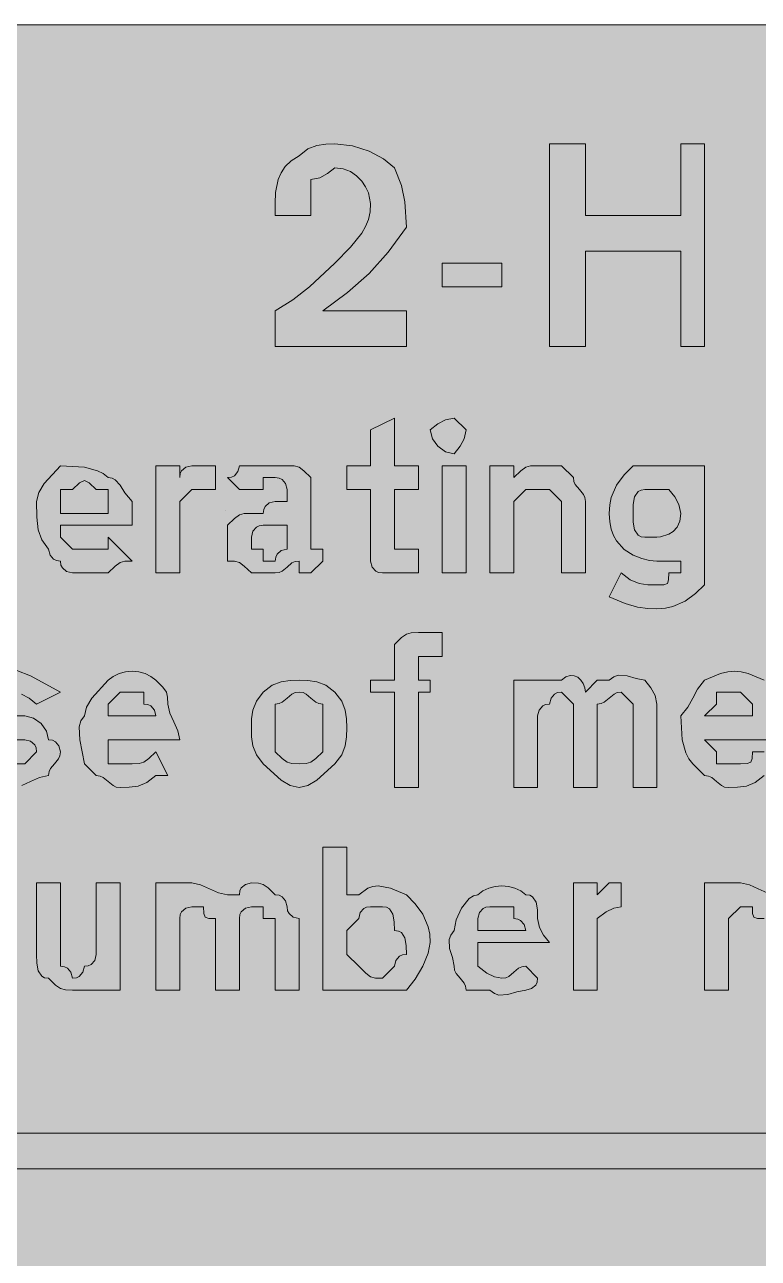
# Model space of a CAD drawing. Header units: metres. Extents: x 10 to 558, y 12 to 260.
# Drawn here: x 141.8 to 215.6, y 135.7 to 259.9 of the extents above; entities that cross this region are included whole.
import ezdxf

# ---------------------------------------------------------------- set-up
doc = ezdxf.new("R2010")
doc.units = ezdxf.units.M
for name, color, linetype, true_color in [('FILL_BLUE_0000FF', 7, 'Continuous', 0x0000ff), ('FILL_WHITE_FFFFFF', 7, 'Continuous', 0xffffff), ('STROKE_WHITE_FFFFFF', 7, 'Continuous', 0xffffff)]:
    doc.layers.add(name, color=color, linetype=linetype, true_color=true_color)

msp = doc.modelspace()

# ---------------------------------------------------------------- hatches: boundary and pattern name
at = {"layer": 'FILL_BLUE_0000FF', "true_color": 0x0000ff}
h = msp.add_hatch(color=7, dxfattribs=at)
h.dxf.hatch_style = 1
h.paths.add_polyline_path([(551.8, 259.87), (552.54, 259.71), (553.8, 259.17), (554.83, 258.4), (555.75, 257.52), (556.54, 257.02), (557.14, 256.43), (557.56, 255.79), (557.85, 255.12), (558.11, 253.81), (558.15, 252.72), (558.15, 18.72), (558.15, 16.32), (555.75, 13.92), (554.83, 13.04), (553.8, 12.27), (552.54, 11.73), (551.8, 11.57), (550.95, 11.52), (16.95, 11.52), (16.05, 11.54), (15.15, 11.67), (14.25, 12.03), (13.35, 12.72), (12.6, 12.87), (11.83, 13.23), (10.95, 13.92), (10.55, 14.42), (10.26, 15.01), (9.9, 16.32), (9.75, 18.72), (9.75, 252.72), (9.75, 255.12), (9.94, 256), (10.35, 256.77), (10.95, 257.52), (11.83, 258.23), (12.6, 258.72), (13.14, 259.21), (13.3, 259.52), (13.35, 259.92), (16.95, 259.92), (550.95, 259.92), (551.8, 259.87)])
at = {"layer": 'FILL_WHITE_FFFFFF', "true_color": 0xffffff}
h = msp.add_hatch(color=7, dxfattribs=at)
h.dxf.hatch_style = 1
h.paths.add_polyline_path([(166.95, 240.72), (166.95, 241.92), (166.99, 243.01), (167.25, 244.32), (167.54, 244.99), (167.96, 245.63), (168.56, 246.22), (169.35, 246.72), (170.25, 247.41), (171.15, 247.77), (172.05, 247.9), (172.95, 247.92), (174.73, 247.71), (176.4, 247.17), (177.84, 246.4), (178.95, 245.52), (179.64, 243.74), (180, 242.07), (180.15, 239.52), (178.33, 237.03), (176.4, 234.87), (174.24, 232.94), (171.75, 231.12), (180.15, 231.12), (180.15, 227.52), (166.95, 227.52), (166.95, 231.12), (168.73, 232.21), (170.4, 233.52), (172.95, 235.92), (174.52, 237.53), (175.65, 238.92), (176.04, 239.6), (176.32, 240.31), (176.49, 241.07), (176.55, 241.92), (176.32, 242.99), (176.04, 243.59), (175.65, 244.17), (175.14, 244.7), (174.52, 245.13), (173.79, 245.41), (172.95, 245.52), (172.2, 244.92), (171.43, 244.51), (170.55, 244.32), (170.55, 243.12), (170.55, 241.92), (170.55, 240.72), (166.95, 240.72)])
h = msp.add_hatch(color=7, dxfattribs=at)
h.dxf.hatch_style = 1
h.paths.add_polyline_path([(207.75, 237.12), (198.15, 237.12), (198.15, 227.52), (194.55, 227.52), (194.55, 247.92), (198.15, 247.92), (198.15, 240.72), (207.75, 240.72), (207.75, 247.92), (210.15, 247.92), (210.15, 227.52), (207.75, 227.52), (207.75, 237.12)])
h = msp.add_hatch(color=7, dxfattribs=at)
h.dxf.hatch_style = 1
h.paths.add_polyline_path([(183.75, 235.92), (189.75, 235.92), (189.75, 233.52), (183.75, 233.52), (183.75, 235.92)])
h = msp.add_hatch(color=7, dxfattribs=at)
h.dxf.hatch_style = 1
h.paths.add_polyline_path([(180.15, 207.12), (181.35, 207.12), (181.35, 204.72), (177.75, 204.72), (177.35, 204.77), (177.06, 204.91), (176.7, 205.32), (176.55, 205.92), (176.55, 207.12), (176.55, 213.12), (174.15, 213.12), (174.15, 215.52), (176.55, 215.52), (176.55, 219.12), (178.95, 220.32), (178.95, 215.52), (181.35, 215.52), (181.35, 213.12), (178.95, 213.12), (178.95, 207.12), (180.15, 207.12)])
h = msp.add_hatch(color=7, dxfattribs=at)
h.dxf.hatch_style = 1
h.paths.add_polyline_path([(185.96, 218.24), (185.55, 217.47), (184.95, 216.72), (184.07, 216.93), (183.3, 217.47), (182.76, 218.24), (182.55, 219.12), (183.3, 219.72), (184.07, 220.13), (184.95, 220.32), (186.15, 219.12), (185.96, 218.24)])
h = msp.add_hatch(color=7, dxfattribs=at)
h.dxf.hatch_style = 1
h.paths.add_polyline_path([(145.54, 205.23), (145.4, 205.52), (145.35, 205.92), (144.95, 205.97), (144.66, 206.11), (144.3, 206.52), (144.15, 207.12), (143.46, 208.04), (143.1, 209.07), (142.97, 210.33), (142.95, 211.92), (143.16, 212.82), (143.7, 213.72), (145.35, 215.52), (147.75, 215.37), (149.06, 215.01), (149.65, 214.72), (150.15, 214.32), (150.55, 214.27), (150.86, 214.11), (151.35, 213.57), (151.84, 212.8), (152.55, 211.92), (152.55, 209.52), (145.35, 209.52), (145.35, 208.32), (146.55, 207.12), (148.95, 207.12), (150.15, 207.12), (150.15, 208.32), (152.55, 205.92), (151.84, 205.9), (151.35, 205.77), (150.86, 205.41), (150.15, 204.72), (146.55, 204.72), (145.95, 204.87), (145.54, 205.23)])
h.paths.add_polyline_path([(150.15, 213.12), (148.95, 213.12), (148.24, 213.79), (147.75, 214.02), (147.26, 213.79), (146.55, 213.12), (145.35, 213.12), (145.35, 210.72), (150.15, 210.72), (150.15, 213.12)], flags=16)
h = msp.add_hatch(color=7, dxfattribs=at)
h.dxf.hatch_style = 1
h.paths.add_polyline_path([(157.4, 214.72), (157.54, 215.01), (157.95, 215.37), (158.55, 215.52), (160.95, 215.52), (160.95, 213.12), (158.55, 213.12), (157.35, 211.92), (157.35, 210.72), (157.35, 204.72), (154.95, 204.72), (154.95, 215.52), (157.35, 215.52), (157.35, 214.32), (157.4, 214.72)])
h = msp.add_hatch(color=7, dxfattribs=at)
h.dxf.hatch_style = 1
h.paths.add_polyline_path([(162.84, 214.51), (163.2, 214.92), (163.35, 215.52), (164.55, 215.52), (165.75, 215.52), (168.15, 215.52), (168.86, 215.5), (169.35, 215.37), (169.84, 215.01), (170.55, 214.32), (170.55, 213.12), (170.55, 210.72), (170.55, 207.12), (171.75, 207.12), (171.75, 205.92), (170.55, 204.72), (169.35, 204.72), (169.35, 205.92), (168.95, 205.87), (168.64, 205.73), (168.15, 205.32), (167.66, 204.91), (167.35, 204.77), (166.95, 204.72), (165.75, 204.72), (164.55, 204.72), (163.84, 205.41), (163.35, 205.77), (162.86, 205.9), (162.15, 205.92), (162.15, 208.32), (162.15, 209.52), (162.86, 210.21), (163.35, 210.57), (163.84, 210.7), (164.55, 210.72), (165.75, 210.72), (165.8, 211.12), (165.94, 211.41), (166.35, 211.77), (166.95, 211.92), (168.15, 211.92), (168.15, 213.12), (168, 213.72), (167.64, 214.13), (167.35, 214.27), (166.95, 214.32), (165.75, 214.32), (165.75, 213.12), (164.55, 213.12), (163.35, 213.12), (162.15, 214.32), (162.55, 214.37), (162.84, 214.51)])
h.paths.add_polyline_path([(167, 206.32), (167.14, 206.61), (167.55, 206.97), (168.15, 207.12), (168.15, 208.32), (168.15, 209.52), (166.95, 209.52), (165.75, 209.52), (165.35, 209.47), (165.06, 209.33), (164.7, 208.92), (164.55, 208.32), (164.55, 207.12), (165.75, 207.12), (165.75, 205.92), (166.95, 205.92), (167, 206.32)], flags=16)
h = msp.add_hatch(color=7, dxfattribs=at)
h.dxf.hatch_style = 1
h.paths.add_polyline_path([(183.75, 204.72), (183.75, 215.52), (186.15, 215.52), (186.15, 204.72), (183.75, 204.72)])
h = msp.add_hatch(color=7, dxfattribs=at)
h.dxf.hatch_style = 1
h.paths.add_polyline_path([(192.15, 213.12), (190.95, 211.92), (190.95, 204.72), (188.55, 204.72), (188.55, 215.52), (190.95, 215.52), (190.95, 214.32), (191.66, 215.01), (192.15, 215.37), (192.64, 215.5), (193.35, 215.52), (195.75, 215.52), (196.95, 214.32), (197, 213.92), (197.14, 213.61), (197.55, 213.12), (197.96, 212.63), (198.1, 212.32), (198.15, 211.92), (198.15, 204.72), (195.75, 204.72), (195.75, 211.92), (194.55, 213.12), (193.35, 213.12), (192.15, 213.12)])
h = msp.add_hatch(color=7, dxfattribs=at)
h.dxf.hatch_style = 1
h.paths.add_polyline_path([(210.15, 204.72), (210.15, 203.52), (209.23, 202.64), (208.2, 201.87), (206.94, 201.33), (206.2, 201.17), (205.35, 201.12), (204.43, 201.14), (203.4, 201.27), (202.14, 201.63), (200.55, 202.32), (201.75, 204.72), (202.65, 204.03), (203.55, 203.67), (204.45, 203.54), (205.35, 203.52), (206.04, 203.54), (206.4, 203.67), (206.53, 204.03), (206.55, 204.72), (207.75, 204.72), (207.75, 205.92), (206.55, 205.92), (205.35, 205.92), (204.6, 205.99), (203.83, 206.17), (202.95, 206.52), (202.07, 207.09), (201.3, 207.94), (200.99, 208.49), (200.76, 209.14), (200.6, 209.88), (200.55, 210.72), (200.6, 211.57), (200.76, 212.31), (201.3, 213.57), (202.07, 214.6), (202.95, 215.52), (204.15, 215.52), (205.35, 215.52), (206.55, 215.52), (207.75, 215.52), (210.15, 215.52), (210.15, 204.72)])
h.paths.add_polyline_path([(203.75, 213.07), (203.46, 212.91), (203.1, 212.37), (202.97, 211.6), (202.95, 210.72), (202.97, 209.84), (203.1, 209.07), (203.46, 208.53), (203.75, 208.37), (204.15, 208.32), (205.35, 208.32), (205.72, 208.36), (206.55, 208.62), (206.99, 208.91), (207.38, 209.33), (207.65, 209.93), (207.75, 210.72), (207.56, 211.6), (207.15, 212.37), (206.55, 213.12), (205.35, 213.12), (204.15, 213.12), (203.75, 213.07)], flags=16)
h = msp.add_hatch(color=7, dxfattribs=at)
h.dxf.hatch_style = 1
h.paths.add_polyline_path([(181.35, 183.12), (178.95, 183.12), (178.95, 192.72), (176.55, 192.72), (176.55, 193.92), (178.95, 193.92), (178.95, 196.32), (178.95, 197.52), (179.66, 198.21), (180.15, 198.57), (180.64, 198.7), (181.35, 198.72), (182.55, 198.72), (183.75, 198.72), (183.75, 196.32), (182.55, 196.32), (181.35, 196.32), (181.35, 195.12), (181.35, 193.92), (182.55, 193.92), (182.55, 192.72), (181.35, 192.72), (181.35, 183.12)])
h = msp.add_hatch(color=7, dxfattribs=at)
h.dxf.hatch_style = 1
h.paths.add_polyline_path([(140.55, 190.32), (141.75, 190.32), (142.63, 190.11), (143.4, 189.57), (143.94, 188.8), (144.15, 187.92), (144.55, 187.87), (144.84, 187.73), (145.2, 187.32), (145.35, 186.72), (145.3, 186.32), (145.16, 186.01), (144.75, 185.52), (144.34, 185.03), (144.2, 184.72), (144.15, 184.32), (143.25, 184.13), (142.35, 183.72), (141.45, 183.31), (140.55, 183.12), (139.46, 183.33), (138.15, 183.87), (136.84, 184.64), (135.75, 185.52), (136.95, 186.72), (137.66, 186.7), (138.15, 186.57), (138.64, 186.21), (139.35, 185.52), (140.55, 185.52), (141.75, 185.52), (142.95, 186.72), (142.9, 187.12), (142.76, 187.41), (142.35, 187.77), (141.75, 187.92), (140.55, 187.92), (139.35, 187.92), (138.47, 188.63), (137.7, 189.12), (137.16, 189.61), (137, 189.92), (136.95, 190.32), (136.95, 191.52), (136.95, 192.72), (136.95, 193.92), (139.35, 193.92), (139.35, 195.12), (140.2, 195.07), (140.96, 194.91), (142.35, 194.37), (145.35, 192.72), (142.95, 191.52), (142.2, 192.12), (141.43, 192.53), (140.55, 192.72), (139.35, 192.72), (139.35, 191.52), (139.35, 190.32), (140.55, 190.32)])
h = msp.add_hatch(color=7, dxfattribs=at)
h.dxf.hatch_style = 1
h.paths.add_polyline_path([(150.64, 183.31), (150.15, 183.72), (149.66, 184.13), (149.35, 184.27), (148.95, 184.32), (147.75, 185.52), (147.3, 187.92), (147.24, 189.23), (147.41, 189.82), (147.75, 190.32), (147.96, 191.22), (148.5, 192.12), (150.15, 193.92), (150.65, 194.31), (151.24, 194.59), (151.88, 194.76), (152.55, 194.82), (153.22, 194.76), (153.86, 194.59), (154.45, 194.31), (154.95, 193.92), (155.64, 193.21), (156, 192.72), (156.13, 192.23), (156.15, 191.52), (156.34, 190.62), (156.75, 189.72), (157.16, 188.82), (157.35, 187.92), (150.15, 187.92), (150.15, 186.72), (150.15, 185.52), (152.55, 185.52), (153.26, 185.54), (153.75, 185.67), (154.24, 186.03), (154.95, 186.72), (156.15, 184.32), (154.95, 184.32), (154.05, 183.63), (153.15, 183.27), (152.25, 183.14), (151.35, 183.12), (150.95, 183.17), (150.64, 183.31)])
h.paths.add_polyline_path([(154.8, 190.92), (154.44, 191.33), (154.15, 191.47), (153.75, 191.52), (153.75, 192.72), (151.35, 192.72), (150.15, 191.52), (150.15, 190.32), (154.95, 190.32), (154.8, 190.92)], flags=16)
h = msp.add_hatch(color=7, dxfattribs=at)
h.dxf.hatch_style = 1
h.paths.add_polyline_path([(164.7, 190.92), (165.06, 191.82), (165.75, 192.72), (166.65, 193.41), (167.55, 193.77), (168.45, 193.9), (169.35, 193.92), (170.25, 193.9), (171.15, 193.77), (172.05, 193.41), (172.95, 192.72), (173.64, 191.82), (174, 190.92), (174.13, 190.02), (174.15, 189.12), (174.13, 188.22), (174, 187.32), (173.64, 186.42), (172.95, 185.52), (171.15, 183.87), (170.25, 183.33), (169.35, 183.12), (168.45, 183.33), (167.55, 183.87), (165.75, 185.52), (165.06, 186.42), (164.7, 187.32), (164.57, 188.22), (164.55, 189.12), (164.57, 190.02), (164.7, 190.92)])
h.paths.add_polyline_path([(168.64, 192.53), (168.15, 192.12), (167.66, 191.71), (167.35, 191.57), (166.95, 191.52), (166.95, 189.12), (166.95, 186.72), (167.66, 186.03), (168.15, 185.67), (168.64, 185.54), (169.35, 185.52), (170.06, 185.54), (170.55, 185.67), (171.04, 186.03), (171.75, 186.72), (171.75, 189.12), (171.75, 191.52), (171.35, 191.57), (171.04, 191.71), (170.55, 192.12), (170.06, 192.53), (169.75, 192.67), (169.35, 192.72), (168.95, 192.67), (168.64, 192.53)], flags=16)
h = msp.add_hatch(color=7, dxfattribs=at)
h.dxf.hatch_style = 1
h.paths.add_polyline_path([(194.55, 193.92), (195.75, 193.92), (196.2, 194.26), (196.63, 194.41), (197.04, 194.38), (197.4, 194.22), (197.71, 193.94), (197.94, 193.58), (198.1, 193.17), (198.15, 192.72), (199.35, 193.92), (200.55, 193.92), (201, 194.26), (201.45, 194.43), (202.35, 194.37), (203.25, 194.09), (204.15, 193.92), (204.75, 193.17), (205.16, 192.4), (205.35, 191.52), (205.35, 183.12), (202.95, 183.12), (202.95, 190.32), (202.95, 191.52), (201.75, 192.72), (201.35, 192.67), (201.04, 192.53), (200.55, 192.12), (200.06, 191.71), (199.75, 191.57), (199.35, 191.52), (199.35, 190.32), (199.35, 183.12), (196.95, 183.12), (196.95, 190.32), (196.95, 191.52), (195.75, 192.72), (195.35, 192.67), (195.06, 192.53), (194.7, 192.12), (194.55, 191.52), (194.15, 191.47), (193.86, 191.33), (193.5, 190.92), (193.35, 190.32), (193.35, 183.12), (190.95, 183.12), (190.95, 193.92), (193.35, 193.92), (194.55, 193.92)])
h = msp.add_hatch(color=7, dxfattribs=at)
h.dxf.hatch_style = 1
h.paths.add_polyline_path([(211.84, 183.31), (211.35, 183.72), (210.86, 184.13), (210.55, 184.27), (210.15, 184.32), (208.95, 185.52), (208.55, 186.02), (208.26, 186.61), (207.9, 187.92), (207.75, 190.32), (208.46, 191.22), (208.95, 192.12), (209.44, 193.02), (210.15, 193.92), (211.76, 194.59), (212.47, 194.76), (213.15, 194.82), (213.83, 194.76), (214.54, 194.59), (216.15, 193.92), (216.2, 193.52), (216.34, 193.21), (216.75, 192.72), (217.16, 192.23), (217.3, 191.92), (217.35, 191.52), (217.35, 187.92), (210.15, 187.92), (211.35, 186.72), (211.35, 185.52), (213.75, 185.52), (214.44, 185.54), (214.8, 185.67), (214.93, 186.03), (214.95, 186.72), (216.15, 186.72), (217.35, 184.32), (216.15, 184.32), (215.25, 183.63), (214.35, 183.27), (213.45, 183.14), (212.55, 183.12), (212.15, 183.17), (211.84, 183.31)])
h.paths.add_polyline_path([(214.95, 191.52), (213.75, 192.72), (211.35, 192.72), (211.35, 191.52), (210.15, 190.32), (214.95, 190.32), (214.95, 191.52)], flags=16)
h = msp.add_hatch(color=7, dxfattribs=at)
h.dxf.hatch_style = 1
h.paths.add_polyline_path([(176.76, 173.16), (177.3, 173.22), (178.56, 172.99), (180.15, 172.32), (181.03, 171.4), (181.8, 170.37), (182.34, 169.11), (182.5, 168.37), (182.55, 167.52), (182.34, 166.43), (181.8, 165.12), (181.03, 163.81), (180.15, 162.72), (177.75, 162.72), (175.35, 162.72), (174.15, 162.72), (171.75, 162.72), (171.75, 177.12), (174.15, 177.12), (174.15, 172.32), (175.35, 172.32), (176.27, 172.99), (176.76, 173.16)])
h.paths.add_polyline_path([(179.1, 165.72), (179.46, 166.13), (179.75, 166.27), (180.15, 166.32), (180.13, 167.2), (180, 167.97), (179.64, 168.51), (179.35, 168.67), (178.95, 168.72), (178.93, 169.6), (178.8, 170.37), (178.44, 170.91), (178.15, 171.07), (177.75, 171.12), (176.55, 171.12), (176.15, 171.07), (175.86, 170.93), (175.5, 170.52), (175.35, 169.92), (174.15, 168.72), (174.15, 166.32), (175.35, 165.12), (176.06, 164.43), (176.55, 164.07), (177.04, 163.94), (177.75, 163.92), (178.95, 165.12), (179.1, 165.72)], flags=16)
h = msp.add_hatch(color=7, dxfattribs=at)
h.dxf.hatch_style = 1
h.paths.add_polyline_path([(145.84, 162.74), (145.35, 162.87), (144.86, 163.23), (144.15, 163.92), (143.75, 163.97), (143.46, 164.13), (143.1, 164.67), (142.97, 165.44), (142.95, 166.32), (142.95, 173.52), (145.35, 173.52), (145.35, 166.32), (145.35, 165.12), (145.75, 165.07), (146.04, 164.93), (146.4, 164.52), (146.55, 163.92), (146.95, 163.97), (147.24, 164.11), (147.6, 164.52), (147.75, 165.12), (148.15, 165.17), (148.44, 165.31), (148.8, 165.72), (148.95, 166.32), (148.95, 173.52), (151.35, 173.52), (151.35, 162.72), (148.95, 162.72), (147.75, 162.72), (146.55, 162.72), (145.84, 162.74)])
h = msp.add_hatch(color=7, dxfattribs=at)
h.dxf.hatch_style = 1
h.paths.add_polyline_path([(159.45, 173.33), (160.35, 172.92), (161.25, 172.51), (162.15, 172.32), (163.35, 172.32), (163.4, 172.72), (163.54, 173.01), (163.95, 173.37), (164.55, 173.52), (165.26, 173.5), (165.75, 173.37), (166.24, 173.01), (166.95, 172.32), (167.35, 172.27), (167.64, 172.13), (168, 171.72), (168.15, 171.12), (168.2, 170.72), (168.34, 170.43), (168.75, 170.07), (169.35, 169.92), (169.35, 162.72), (166.95, 162.72), (166.95, 169.92), (165.75, 169.92), (165.75, 171.12), (164.55, 171.12), (163.95, 170.97), (163.54, 170.61), (163.4, 170.32), (163.35, 169.92), (163.35, 168.72), (163.35, 162.72), (160.95, 162.72), (160.95, 169.92), (160.26, 169.94), (159.9, 170.07), (159.77, 170.43), (159.75, 171.12), (158.55, 171.12), (157.95, 170.97), (157.54, 170.61), (157.4, 170.32), (157.35, 169.92), (157.35, 168.72), (157.35, 162.72), (154.95, 162.72), (154.95, 173.52), (157.35, 173.52), (158.55, 173.52), (159.45, 173.33)])
h = msp.add_hatch(color=7, dxfattribs=at)
h.dxf.hatch_style = 1
h.paths.add_polyline_path([(186.1, 163.12), (185.96, 163.43), (185.55, 163.92), (185.14, 164.41), (185, 164.72), (184.95, 165.12), (184.78, 166.02), (184.5, 166.92), (184.44, 167.82), (184.61, 168.27), (184.95, 168.72), (185.16, 169.79), (185.7, 170.97), (186.47, 171.93), (186.9, 172.21), (187.35, 172.32), (187.85, 172.71), (188.44, 172.99), (189.08, 173.16), (189.75, 173.22), (190.42, 173.16), (191.06, 172.99), (191.65, 172.71), (192.15, 172.32), (192.55, 172.27), (192.84, 172.11), (193.2, 171.57), (193.33, 170.8), (193.35, 169.92), (193.54, 169.04), (193.95, 168.27), (194.55, 167.52), (187.35, 167.52), (187.35, 165.12), (188.23, 164.43), (189, 164.07), (189.75, 163.92), (190.15, 163.97), (190.46, 164.11), (190.95, 164.52), (191.44, 164.93), (191.75, 165.07), (192.15, 165.12), (193.35, 163.92), (193.3, 163.52), (193.16, 163.23), (192.75, 162.87), (192.15, 162.72), (191.25, 162.55), (190.35, 162.27), (189.45, 162.21), (189, 162.38), (188.55, 162.72), (186.15, 162.72), (186.1, 163.12)])
h.paths.add_polyline_path([(192, 169.32), (191.64, 169.73), (191.35, 169.87), (190.95, 169.92), (190.95, 171.12), (188.55, 171.12), (188.15, 171.07), (187.86, 170.93), (187.5, 170.52), (187.35, 169.92), (187.35, 168.72), (192.15, 168.72), (192, 169.32)], flags=16)
h = msp.add_hatch(color=7, dxfattribs=at)
h.dxf.hatch_style = 1
h.paths.add_polyline_path([(200.55, 173.52), (201.75, 173.52), (201.75, 171.12), (201, 170.97), (200.23, 170.61), (199.35, 169.92), (199.35, 168.72), (199.35, 162.72), (196.95, 162.72), (196.95, 173.52), (199.35, 173.52), (199.35, 172.32), (200.55, 173.52)])
h = msp.add_hatch(color=7, dxfattribs=at)
h.dxf.hatch_style = 1
h.paths.add_polyline_path([(214.65, 173.33), (215.55, 172.92), (216.45, 172.51), (217.35, 172.32), (218.55, 172.32), (218.6, 172.72), (218.74, 173.01), (219.15, 173.37), (219.75, 173.52), (220.46, 173.5), (220.95, 173.37), (221.44, 173.01), (222.15, 172.32), (222.55, 172.27), (222.86, 172.13), (223.35, 171.72), (223.84, 171.31), (224.15, 171.17), (224.55, 171.12), (224.55, 169.92), (224.55, 162.72), (222.15, 162.72), (222.15, 169.92), (221.46, 169.94), (221.1, 170.07), (220.97, 170.43), (220.95, 171.12), (219.75, 171.12), (219.15, 170.97), (218.74, 170.61), (218.6, 170.32), (218.55, 169.92), (218.55, 168.72), (218.55, 162.72), (216.15, 162.72), (216.15, 169.92), (215.46, 169.94), (215.1, 170.07), (214.97, 170.43), (214.95, 171.12), (213.75, 171.12), (212.55, 169.92), (212.55, 168.72), (212.55, 162.72), (210.15, 162.72), (210.15, 173.52), (212.55, 173.52), (213.75, 173.52), (214.65, 173.33)])
h = msp.add_hatch(color=7, dxfattribs=at)
h.dxf.hatch_style = 1
h.paths.add_polyline_path([(495.75, 148.32), (490.95, 153.12), (498.15, 153.12), (505.35, 145.92), (498.15, 139.92), (490.95, 139.92), (495.75, 144.72), (62.55, 144.72), (62.55, 148.32), (495.75, 148.32)])

# ---------------------------------------------------------------- linework, layer by layer
at = {"layer": 'FILL_BLUE_0000FF', "lineweight": 0, "true_color": 0x0000ff}
msp.add_lwpolyline([(16.95, 259.92), (550.95, 259.92)], dxfattribs=at)
at = {"layer": 'FILL_WHITE_FFFFFF', "lineweight": 0, "true_color": 0xffffff}
for points in [[(166.95, 240.72), (166.95, 241.92), (166.99, 243.01), (167.25, 244.32), (167.54, 244.99), (167.96, 245.63), (168.56, 246.22), (169.35, 246.72), (170.25, 247.41), (171.15, 247.77), (172.05, 247.9), (172.95, 247.92), (174.73, 247.71), (176.4, 247.17), (177.84, 246.4), (178.95, 245.52), (179.64, 243.74), (180, 242.07), (180.15, 239.52), (178.33, 237.03), (176.4, 234.87), (174.24, 232.94), (171.75, 231.12), (180.15, 231.12), (180.15, 227.52), (166.95, 227.52), (166.95, 231.12), (168.73, 232.21), (170.4, 233.52), (172.95, 235.92), (174.52, 237.53), (175.65, 238.92), (176.04, 239.6), (176.32, 240.31), (176.49, 241.07), (176.55, 241.92), (176.32, 242.99), (176.04, 243.59), (175.65, 244.17), (175.14, 244.7), (174.52, 245.13), (173.79, 245.41), (172.95, 245.52), (172.2, 244.92), (171.43, 244.51), (170.55, 244.32), (170.55, 243.12), (170.55, 241.92), (170.55, 240.72)], [(207.75, 237.12), (198.15, 237.12), (198.15, 227.52), (194.55, 227.52), (194.55, 247.92), (198.15, 247.92), (198.15, 240.72), (207.75, 240.72), (207.75, 247.92), (210.15, 247.92), (210.15, 227.52), (207.75, 227.52)], [(183.75, 235.92), (189.75, 235.92), (189.75, 233.52), (183.75, 233.52)], [(180.15, 207.12), (181.35, 207.12), (181.35, 204.72), (177.75, 204.72), (177.35, 204.77), (177.06, 204.91), (176.7, 205.32), (176.55, 205.92), (176.55, 207.12), (176.55, 213.12), (174.15, 213.12), (174.15, 215.52), (176.55, 215.52), (176.55, 219.12), (178.95, 220.32), (178.95, 215.52), (181.35, 215.52), (181.35, 213.12), (178.95, 213.12), (178.95, 207.12)], [(185.96, 218.24), (185.55, 217.47), (184.95, 216.72), (184.07, 216.93), (183.3, 217.47), (182.76, 218.24), (182.55, 219.12), (183.3, 219.72), (184.07, 220.13), (184.95, 220.32), (186.15, 219.12)], [(145.54, 205.23), (145.4, 205.52), (145.35, 205.92), (144.95, 205.97), (144.66, 206.11), (144.3, 206.52), (144.15, 207.12), (143.46, 208.04), (143.1, 209.07), (142.97, 210.33), (142.95, 211.92), (143.16, 212.82), (143.7, 213.72), (145.35, 215.52), (147.75, 215.37), (149.06, 215.01), (149.65, 214.72), (150.15, 214.32), (150.55, 214.27), (150.86, 214.11), (151.35, 213.57), (151.84, 212.8), (152.55, 211.92), (152.55, 209.52), (145.35, 209.52), (145.35, 208.32), (146.55, 207.12), (148.95, 207.12), (150.15, 207.12), (150.15, 208.32), (152.55, 205.92), (151.84, 205.9), (151.35, 205.77), (150.86, 205.41), (150.15, 204.72), (146.55, 204.72), (145.95, 204.87)], [(157.4, 214.72), (157.54, 215.01), (157.95, 215.37), (158.55, 215.52), (160.95, 215.52), (160.95, 213.12), (158.55, 213.12), (157.35, 211.92), (157.35, 210.72), (157.35, 204.72), (154.95, 204.72), (154.95, 215.52), (157.35, 215.52), (157.35, 214.32)], [(162.84, 214.51), (163.2, 214.92), (163.35, 215.52), (164.55, 215.52), (165.75, 215.52), (168.15, 215.52), (168.86, 215.5), (169.35, 215.37), (169.84, 215.01), (170.55, 214.32), (170.55, 213.12), (170.55, 210.72), (170.55, 207.12), (171.75, 207.12), (171.75, 205.92), (170.55, 204.72), (169.35, 204.72), (169.35, 205.92), (168.95, 205.87), (168.64, 205.73), (168.15, 205.32), (167.66, 204.91), (167.35, 204.77), (166.95, 204.72), (165.75, 204.72), (164.55, 204.72), (163.84, 205.41), (163.35, 205.77), (162.86, 205.9), (162.15, 205.92), (162.15, 208.32), (162.15, 209.52), (162.86, 210.21), (163.35, 210.57), (163.84, 210.7), (164.55, 210.72), (165.75, 210.72), (165.8, 211.12), (165.94, 211.41), (166.35, 211.77), (166.95, 211.92), (168.15, 211.92), (168.15, 213.12), (168, 213.72), (167.64, 214.13), (167.35, 214.27), (166.95, 214.32), (165.75, 214.32), (165.75, 213.12), (164.55, 213.12), (163.35, 213.12), (162.15, 214.32), (162.55, 214.37)], [(183.75, 204.72), (183.75, 215.52), (186.15, 215.52), (186.15, 204.72)], [(192.15, 213.12), (190.95, 211.92), (190.95, 204.72), (188.55, 204.72), (188.55, 215.52), (190.95, 215.52), (190.95, 214.32), (191.66, 215.01), (192.15, 215.37), (192.64, 215.5), (193.35, 215.52), (195.75, 215.52), (196.95, 214.32), (197, 213.92), (197.14, 213.61), (197.55, 213.12), (197.96, 212.63), (198.1, 212.32), (198.15, 211.92), (198.15, 204.72), (195.75, 204.72), (195.75, 211.92), (194.55, 213.12), (193.35, 213.12)], [(210.15, 204.72), (210.15, 203.52), (209.23, 202.64), (208.2, 201.87), (206.94, 201.33), (206.2, 201.17), (205.35, 201.12), (204.43, 201.14), (203.4, 201.27), (202.14, 201.63), (200.55, 202.32), (201.75, 204.72), (202.65, 204.03), (203.55, 203.67), (204.45, 203.54), (205.35, 203.52), (206.04, 203.54), (206.4, 203.67), (206.53, 204.03), (206.55, 204.72), (207.75, 204.72), (207.75, 205.92), (206.55, 205.92), (205.35, 205.92), (204.6, 205.99), (203.83, 206.17), (202.95, 206.52), (202.07, 207.09), (201.3, 207.94), (200.99, 208.49), (200.76, 209.14), (200.6, 209.88), (200.55, 210.72), (200.6, 211.57), (200.76, 212.31), (201.3, 213.57), (202.07, 214.6), (202.95, 215.52), (204.15, 215.52), (205.35, 215.52), (206.55, 215.52), (207.75, 215.52), (210.15, 215.52)], [(150.15, 213.12), (148.95, 213.12), (148.24, 213.79), (147.75, 214.02), (147.26, 213.79), (146.55, 213.12), (145.35, 213.12), (145.35, 210.72), (150.15, 210.72)], [(203.75, 213.07), (203.46, 212.91), (203.1, 212.37), (202.97, 211.6), (202.95, 210.72), (202.97, 209.84), (203.1, 209.07), (203.46, 208.53), (203.75, 208.37), (204.15, 208.32), (205.35, 208.32), (205.72, 208.36), (206.55, 208.62), (206.99, 208.91), (207.38, 209.33), (207.65, 209.93), (207.75, 210.72), (207.56, 211.6), (207.15, 212.37), (206.55, 213.12), (205.35, 213.12), (204.15, 213.12)], [(167, 206.32), (167.14, 206.61), (167.55, 206.97), (168.15, 207.12), (168.15, 208.32), (168.15, 209.52), (166.95, 209.52), (165.75, 209.52), (165.35, 209.47), (165.06, 209.33), (164.7, 208.92), (164.55, 208.32), (164.55, 207.12), (165.75, 207.12), (165.75, 205.92), (166.95, 205.92)], [(181.35, 183.12), (178.95, 183.12), (178.95, 192.72), (176.55, 192.72), (176.55, 193.92), (178.95, 193.92), (178.95, 196.32), (178.95, 197.52), (179.66, 198.21), (180.15, 198.57), (180.64, 198.7), (181.35, 198.72), (182.55, 198.72), (183.75, 198.72), (183.75, 196.32), (182.55, 196.32), (181.35, 196.32), (181.35, 195.12), (181.35, 193.92), (182.55, 193.92), (182.55, 192.72), (181.35, 192.72)], [(150.64, 183.31), (150.15, 183.72), (149.66, 184.13), (149.35, 184.27), (148.95, 184.32), (147.75, 185.52), (147.3, 187.92), (147.24, 189.23), (147.41, 189.82), (147.75, 190.32), (147.96, 191.22), (148.5, 192.12), (150.15, 193.92), (150.65, 194.31), (151.24, 194.59), (151.88, 194.76), (152.55, 194.82), (153.22, 194.76), (153.86, 194.59), (154.45, 194.31), (154.95, 193.92), (155.64, 193.21), (156, 192.72), (156.13, 192.23), (156.15, 191.52), (156.34, 190.62), (156.75, 189.72), (157.16, 188.82), (157.35, 187.92), (150.15, 187.92), (150.15, 186.72), (150.15, 185.52), (152.55, 185.52), (153.26, 185.54), (153.75, 185.67), (154.24, 186.03), (154.95, 186.72), (156.15, 184.32), (154.95, 184.32), (154.05, 183.63), (153.15, 183.27), (152.25, 183.14), (151.35, 183.12), (150.95, 183.17)], [(164.7, 190.92), (165.06, 191.82), (165.75, 192.72), (166.65, 193.41), (167.55, 193.77), (168.45, 193.9), (169.35, 193.92), (170.25, 193.9), (171.15, 193.77), (172.05, 193.41), (172.95, 192.72), (173.64, 191.82), (174, 190.92), (174.13, 190.02), (174.15, 189.12), (174.13, 188.22), (174, 187.32), (173.64, 186.42), (172.95, 185.52), (171.15, 183.87), (170.25, 183.33), (169.35, 183.12), (168.45, 183.33), (167.55, 183.87), (165.75, 185.52), (165.06, 186.42), (164.7, 187.32), (164.57, 188.22), (164.55, 189.12), (164.57, 190.02)], [(194.55, 193.92), (195.75, 193.92), (196.2, 194.26), (196.63, 194.41), (197.04, 194.38), (197.4, 194.22), (197.71, 193.94), (197.94, 193.58), (198.1, 193.17), (198.15, 192.72), (199.35, 193.92), (200.55, 193.92), (201, 194.26), (201.45, 194.43), (202.35, 194.37), (203.25, 194.09), (204.15, 193.92), (204.75, 193.17), (205.16, 192.4), (205.35, 191.52), (205.35, 183.12), (202.95, 183.12), (202.95, 190.32), (202.95, 191.52), (201.75, 192.72), (201.35, 192.67), (201.04, 192.53), (200.55, 192.12), (200.06, 191.71), (199.75, 191.57), (199.35, 191.52), (199.35, 190.32), (199.35, 183.12), (196.95, 183.12), (196.95, 190.32), (196.95, 191.52), (195.75, 192.72), (195.35, 192.67), (195.06, 192.53), (194.7, 192.12), (194.55, 191.52), (194.15, 191.47), (193.86, 191.33), (193.5, 190.92), (193.35, 190.32), (193.35, 183.12), (190.95, 183.12), (190.95, 193.92), (193.35, 193.92)], [(154.8, 190.92), (154.44, 191.33), (154.15, 191.47), (153.75, 191.52), (153.75, 192.72), (151.35, 192.72), (150.15, 191.52), (150.15, 190.32), (154.95, 190.32)], [(168.64, 192.53), (168.15, 192.12), (167.66, 191.71), (167.35, 191.57), (166.95, 191.52), (166.95, 189.12), (166.95, 186.72), (167.66, 186.03), (168.15, 185.67), (168.64, 185.54), (169.35, 185.52), (170.06, 185.54), (170.55, 185.67), (171.04, 186.03), (171.75, 186.72), (171.75, 189.12), (171.75, 191.52), (171.35, 191.57), (171.04, 191.71), (170.55, 192.12), (170.06, 192.53), (169.75, 192.67), (169.35, 192.72), (168.95, 192.67)], [(214.95, 191.52), (213.75, 192.72), (211.35, 192.72), (211.35, 191.52), (210.15, 190.32), (214.95, 190.32)], [(176.76, 173.16), (177.3, 173.22), (178.56, 172.99), (180.15, 172.32), (181.03, 171.4), (181.8, 170.37), (182.34, 169.11), (182.5, 168.37), (182.55, 167.52), (182.34, 166.43), (181.8, 165.12), (181.03, 163.81), (180.15, 162.72), (177.75, 162.72), (175.35, 162.72), (174.15, 162.72), (171.75, 162.72), (171.75, 177.12), (174.15, 177.12), (174.15, 172.32), (175.35, 172.32), (176.27, 172.99)], [(145.84, 162.74), (145.35, 162.87), (144.86, 163.23), (144.15, 163.92), (143.75, 163.97), (143.46, 164.13), (143.1, 164.67), (142.97, 165.44), (142.95, 166.32), (142.95, 173.52), (145.35, 173.52), (145.35, 166.32), (145.35, 165.12), (145.75, 165.07), (146.04, 164.93), (146.4, 164.52), (146.55, 163.92), (146.95, 163.97), (147.24, 164.11), (147.6, 164.52), (147.75, 165.12), (148.15, 165.17), (148.44, 165.31), (148.8, 165.72), (148.95, 166.32), (148.95, 173.52), (151.35, 173.52), (151.35, 162.72), (148.95, 162.72), (147.75, 162.72), (146.55, 162.72)], [(159.45, 173.33), (160.35, 172.92), (161.25, 172.51), (162.15, 172.32), (163.35, 172.32), (163.4, 172.72), (163.54, 173.01), (163.95, 173.37), (164.55, 173.52), (165.26, 173.5), (165.75, 173.37), (166.24, 173.01), (166.95, 172.32), (167.35, 172.27), (167.64, 172.13), (168, 171.72), (168.15, 171.12), (168.2, 170.72), (168.34, 170.43), (168.75, 170.07), (169.35, 169.92), (169.35, 162.72), (166.95, 162.72), (166.95, 169.92), (165.75, 169.92), (165.75, 171.12), (164.55, 171.12), (163.95, 170.97), (163.54, 170.61), (163.4, 170.32), (163.35, 169.92), (163.35, 168.72), (163.35, 162.72), (160.95, 162.72), (160.95, 169.92), (160.26, 169.94), (159.9, 170.07), (159.77, 170.43), (159.75, 171.12), (158.55, 171.12), (157.95, 170.97), (157.54, 170.61), (157.4, 170.32), (157.35, 169.92), (157.35, 168.72), (157.35, 162.72), (154.95, 162.72), (154.95, 173.52), (157.35, 173.52), (158.55, 173.52)], [(186.1, 163.12), (185.96, 163.43), (185.55, 163.92), (185.14, 164.41), (185, 164.72), (184.95, 165.12), (184.78, 166.02), (184.5, 166.92), (184.44, 167.82), (184.61, 168.27), (184.95, 168.72), (185.16, 169.79), (185.7, 170.97), (186.47, 171.93), (186.9, 172.21), (187.35, 172.32), (187.85, 172.71), (188.44, 172.99), (189.08, 173.16), (189.75, 173.22), (190.42, 173.16), (191.06, 172.99), (191.65, 172.71), (192.15, 172.32), (192.55, 172.27), (192.84, 172.11), (193.2, 171.57), (193.33, 170.8), (193.35, 169.92), (193.54, 169.04), (193.95, 168.27), (194.55, 167.52), (187.35, 167.52), (187.35, 165.12), (188.23, 164.43), (189, 164.07), (189.75, 163.92), (190.15, 163.97), (190.46, 164.11), (190.95, 164.52), (191.44, 164.93), (191.75, 165.07), (192.15, 165.12), (193.35, 163.92), (193.3, 163.52), (193.16, 163.23), (192.75, 162.87), (192.15, 162.72), (191.25, 162.55), (190.35, 162.27), (189.45, 162.21), (189, 162.38), (188.55, 162.72), (186.15, 162.72)], [(200.55, 173.52), (201.75, 173.52), (201.75, 171.12), (201, 170.97), (200.23, 170.61), (199.35, 169.92), (199.35, 168.72), (199.35, 162.72), (196.95, 162.72), (196.95, 173.52), (199.35, 173.52), (199.35, 172.32)], [(179.1, 165.72), (179.46, 166.13), (179.75, 166.27), (180.15, 166.32), (180.13, 167.2), (180, 167.97), (179.64, 168.51), (179.35, 168.67), (178.95, 168.72), (178.93, 169.6), (178.8, 170.37), (178.44, 170.91), (178.15, 171.07), (177.75, 171.12), (176.55, 171.12), (176.15, 171.07), (175.86, 170.93), (175.5, 170.52), (175.35, 169.92), (174.15, 168.72), (174.15, 166.32), (175.35, 165.12), (176.06, 164.43), (176.55, 164.07), (177.04, 163.94), (177.75, 163.92), (178.95, 165.12)], [(192, 169.32), (191.64, 169.73), (191.35, 169.87), (190.95, 169.92), (190.95, 171.12), (188.55, 171.12), (188.15, 171.07), (187.86, 170.93), (187.5, 170.52), (187.35, 169.92), (187.35, 168.72), (192.15, 168.72)], [(495.75, 148.32), (490.95, 153.12), (498.15, 153.12), (505.35, 145.92), (498.15, 139.92), (490.95, 139.92), (495.75, 144.72), (62.55, 144.72), (62.55, 148.32)]]:
    msp.add_lwpolyline(points, close=True, dxfattribs=at)
for points in [[(140.96, 194.91), (142.35, 194.37), (145.35, 192.72), (142.95, 191.52), (142.2, 192.12), (141.43, 192.53)], [(216.15, 184.32), (215.25, 183.63), (214.35, 183.27), (213.45, 183.14), (212.55, 183.12), (212.15, 183.17), (211.84, 183.31), (211.35, 183.72), (210.86, 184.13), (210.55, 184.27), (210.15, 184.32), (208.95, 185.52), (208.55, 186.02), (208.26, 186.61), (207.9, 187.92), (207.75, 190.32), (208.46, 191.22), (208.95, 192.12), (209.44, 193.02), (210.15, 193.92), (211.76, 194.59), (212.47, 194.76), (213.15, 194.82), (213.83, 194.76), (214.54, 194.59), (216.15, 193.92)], [(140.55, 190.32), (141.75, 190.32), (142.63, 190.11), (143.4, 189.57), (143.94, 188.8), (144.15, 187.92), (144.55, 187.87), (144.84, 187.73), (145.2, 187.32), (145.35, 186.72), (145.3, 186.32), (145.16, 186.01), (144.75, 185.52), (144.34, 185.03), (144.2, 184.72), (144.15, 184.32), (143.25, 184.13), (142.35, 183.72), (141.45, 183.31)], [(140.55, 185.52), (141.75, 185.52), (142.95, 186.72), (142.9, 187.12), (142.76, 187.41), (142.35, 187.77), (141.75, 187.92), (140.55, 187.92)], [(217.35, 187.92), (210.15, 187.92), (211.35, 186.72), (211.35, 185.52), (213.75, 185.52), (214.44, 185.54), (214.8, 185.67), (214.93, 186.03), (214.95, 186.72), (216.15, 186.72)], [(216.15, 169.92), (215.46, 169.94), (215.1, 170.07), (214.97, 170.43), (214.95, 171.12), (213.75, 171.12), (212.55, 169.92), (212.55, 168.72), (212.55, 162.72), (210.15, 162.72), (210.15, 173.52), (212.55, 173.52), (213.75, 173.52), (214.65, 173.33), (215.55, 172.92), (216.45, 172.51)]]:
    msp.add_lwpolyline(points, dxfattribs=at)
at = {"layer": 'STROKE_WHITE_FFFFFF', "lineweight": 0, "true_color": 0xffffff}
for points in [[(207.75, 227.52), (210.15, 227.52), (207.75, 227.52)], [(161.95, 210.96), (161.95, 210.96)], [(161.95, 210.96), (161.95, 210.96)], [(161.95, 210.96), (161.95, 210.96)]]:
    msp.add_lwpolyline(points, dxfattribs=at)

doc.saveas('drawing.dxf')
